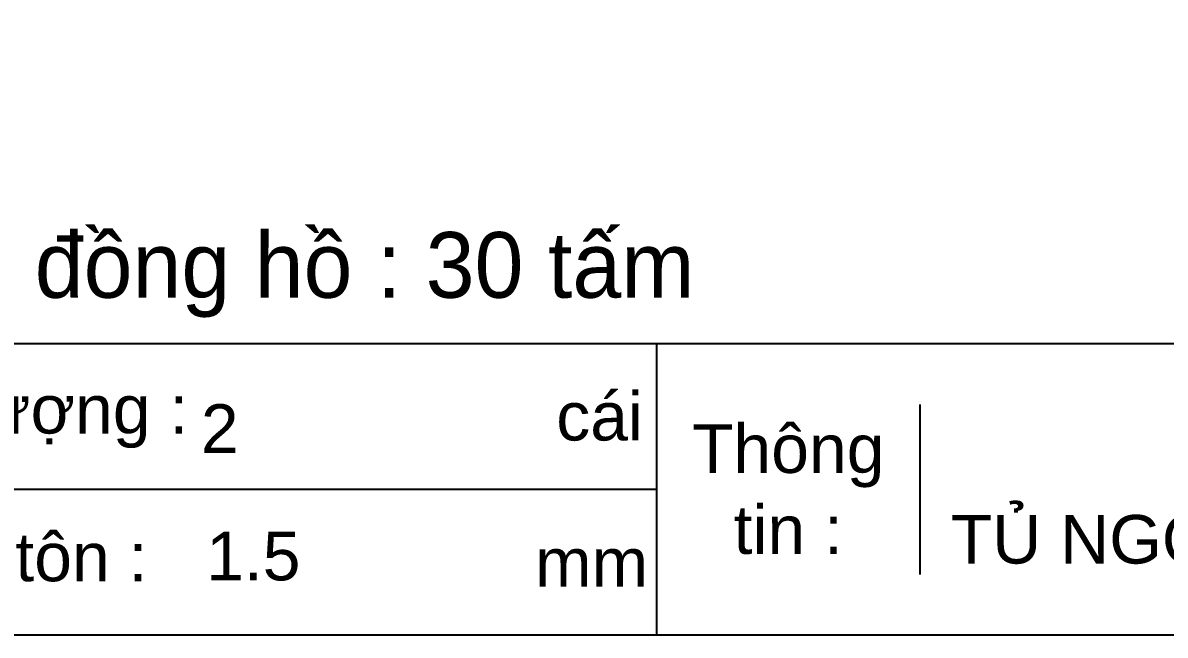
# Model space of a CAD drawing. Header units: millimetres. Extents: x 0 to 3953, y 0 to 2795.
# Drawn here: x 2341 to 2967, y 0 to 336 of the extents above; entities that cross this region are included whole.
import ezdxf

# ---------------------------------------------------------------- set-up
doc = ezdxf.new("R2010")
doc.units = ezdxf.units.MM
doc.styles.add('Arial', font='arial.ttf')

# ---------------------------------------------------------------- blocks, each defined once
blk = doc.blocks.new('KHUNG CHUẨN')
at = {"color": 7}
for p, q in [((19889.25, -28535.16), (16919.25, -28535.16)), ((18939.25, -28535.16), (18939.25, -28655.16)), ((19047.56, -28560.16), (19047.56, -28630.16)), ((18939.25, -28595.16), (16919.25, -28595.16))]:
    blk.add_line(p, q, dxfattribs=at)
blk.add_lwpolyline([(16919.25, -26555.16), (19889.25, -26555.16), (19889.25, -28655.16), (16919.25, -28655.16)], close=True, dxfattribs=at)
at = {"color": 2, "char_height": 20, "style": 'Arial'}
for s, insert, width, attachment_point in [('  Số lượng :', (18599.25, -28565.16), 917.6339, 4), ('cái', (18897.94, -28565.16), 63.5172, 4), ('Thông\\Ptin :', (18993.4, -28595.16), 108.3106, 5), ('  Loại tôn :', (18599.25, -28625.16), 917.6339, 4), ('mm', (18889.21, -28625.16), 917.6339, 4)]:
    blk.add_mtext(s, dxfattribs=dict(at, insert=insert, width=width, attachment_point=attachment_point))
at = {"color": 3, "style": 'Arial'}
for tag, p in [('#01', (17055.57, -28580.1)), ('#02', (17431.39, -28580.1)), ('#03', (18030.58, -28580.1)), ('#08', (18751.7, -28580.1)), ('#10', (19064.78, -28580.1)), ('#11', (19060.3, -28625.69)), ('#12', (19806.46, -28628.91)), ('#05', (17308.45, -28633.02)), ('#06', (17632.65, -28633.73)), ('#09', (18753.85, -28632.6)), ('#04', (17024.77, -28634.62)), ('#07', (18002.01, -28634.74))]:
    blk.add_attdef(tag, p, '', height=20, dxfattribs=at)

msp = doc.modelspace()

# ---------------------------------------------------------------- block references
at = {"color": 3}
ref = msp.add_blockref('KHUNG CHUẨN', (-22519.521, 38140.017), dxfattribs=dict(at, xscale=1.331000000005587, yscale=1.331000000005587, zscale=1.331000000005587))
ref.add_attrib('#08', '2', (2438.99, 99.902), dxfattribs={"color": 3, "height": 26.62, "style": 'Arial'})
ref.add_attrib('#09', '1.5', (2441.847, 30.03), dxfattribs={"color": 3, "height": 26.62, "style": 'Arial'})
ref.add_attrib('#11', 'TỦ NGOÀI TRỜI, HAI LỚP CÁNH', (2849.733, 39.229), dxfattribs={"color": 3, "height": 26.62, "style": 'Arial'})

# ---------------------------------------------------------------- texts
at = {"color": 2, "insert": (2389.491, 197.455), "char_height": 36, "width": 775, "attachment_point": 5}
msp.add_mtext('Thanh U bắt đồng hồ : 30 tấm', dxfattribs=at)

doc.saveas('drawing.dxf')
